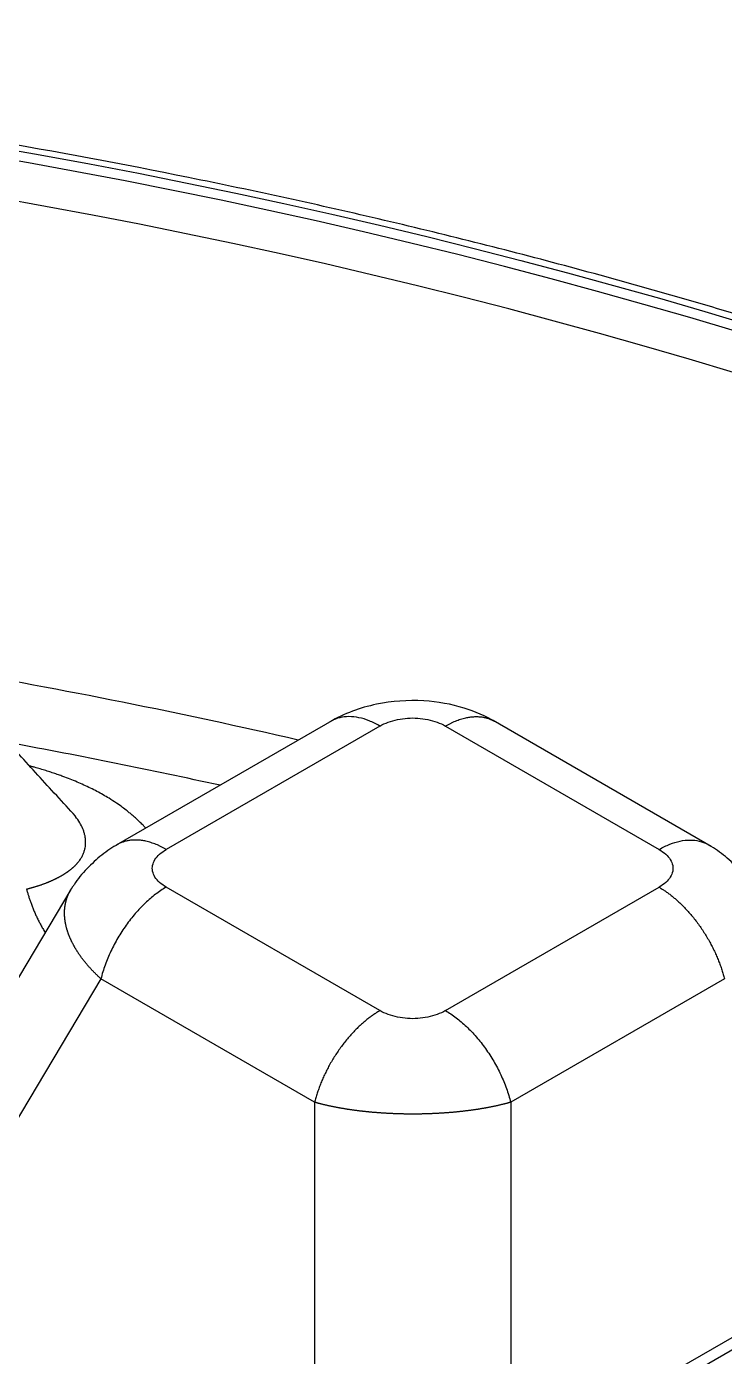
# Model space of a CAD drawing. Header units: millimetres. Extents: x -1286 to 291, y 5350 to 5880.
# Drawn here: x -738.37 to -724.03, y 5640.04 to 5667.37 of the extents above; entities that cross this region are included whole.
import ezdxf

# ---------------------------------------------------------------- set-up
doc = ezdxf.new("R2010")
doc.units = ezdxf.units.MM
doc.layers.add('粗实线层', color=7, linetype='Continuous', lineweight=35)

msp = doc.modelspace()

# ---------------------------------------------------------------- linework, layer by layer
at = {"layer": '粗实线层', "lineweight": 25}
for p, q in [((-732.052, 5653.134, 2078.952), (-736.532, 5650.547, 2078.952)), ((-724.306, 5650.524, 2078.952), (-728.786, 5653.111, 2078.952)), ((-731.111, 5652.997, 2078.952), (-735.503, 5650.462, 2078.952)), ((-729.767, 5652.997, 2078.952), (-725.375, 5650.462, 2078.952)), ((-702.955, 5652.255, 2078.952), (-760.515, 5619.023, 2078.952)), ((-703.931, 5651.947, 2078.952), (-760.854, 5619.082, 2078.952)), ((-737.463, 5649.64, 2078.952), (-741.706, 5642.524, 2078.952)), ((-731.111, 5647.15, 2078.952), (-735.503, 5649.686, 2078.952)), ((-729.767, 5647.15, 2078.952), (-725.375, 5649.686, 2078.952)), ((-736.847, 5647.803, 2078.952), (-740.91, 5640.99, 2078.952)), ((-732.455, 5645.267, 2078.952), (-736.847, 5647.803, 2078.952)), ((-724.031, 5647.803, 2078.952), (-728.423, 5645.267, 2078.952)), ((-732.455, 5645.267, 2078.952), (-732.455, 5636.109, 2078.952)), ((-728.423, 5645.267, 2078.952), (-728.423, 5637.806, 2078.952))]:
    msp.add_line(p, q, dxfattribs=at)
for centre, major_axis, start_param, end_param in [((-768.103, 5619.466, 2078.952), (-100.442, 0), 3.785475, 5.293246), ((-768.103, 5619.466, 2078.952), (101.531, 0), 5.605815, 8.437063), ((-768.103, 5619.233, 2078.952), (-100.141, 0), 3.887194, 5.293246), ((-768.103, 5617.393, 2078.952), (-100.022, 0), 3.458305, 5.293002), ((-763.839, 5617.004, 2078.952), (-86.224, 0), 3.928397, 5.496381), ((-763.839, 5616.564, 2078.952), (-85.581, 0), 3.942751, 5.482027), ((-763.839, 5607.835, 2078.952), (83.696, 0), 1.190736, 1.282911), ((-763.839, 5607.157, 2078.952), (82.706, 0), 1.206839, 1.26188)]:
    msp.add_ellipse(centre, major_axis=major_axis, ratio=0.57735, start_param=start_param, end_param=end_param, dxfattribs=at)
msp.add_ellipse((-763.839, 5617.004, 2078.952), major_axis=(-86.564, 0), ratio=0.57735, dxfattribs=at)
for points, knots in [([(-676.121, 5644.649, 2078.952), (-676.697, 5645.353, 2078.952), (-677.992, 5646.855, 2078.952), (-680.168, 5649.105, 2078.952), (-682.624, 5651.4, 2078.952), (-685.26, 5653.627, 2078.952), (-688.069, 5655.782, 2078.952), (-691.044, 5657.86, 2078.952), (-694.18, 5659.857, 2078.952), (-697.469, 5661.768, 2078.952), (-700.906, 5663.59, 2078.952), (-704.482, 5665.319, 2078.952), (-708.19, 5666.951, 2078.952), (-712.023, 5668.484, 2078.952), (-715.973, 5669.913, 2078.952), (-720.03, 5671.237, 2078.952), (-724.188, 5672.452, 2078.952), (-728.436, 5673.555, 2078.952), (-732.767, 5674.546, 2078.952), (-737.172, 5675.42, 2078.952), (-741.64, 5676.178, 2078.952), (-746.164, 5676.817, 2078.952), (-750.733, 5677.336, 2078.952), (-755.338, 5677.734, 2078.952), (-759.969, 5678.01, 2078.952), (-764.618, 5678.163, 2078.952), (-769.273, 5678.194, 2078.952), (-773.927, 5678.101, 2078.952), (-778.568, 5677.886, 2078.952), (-783.187, 5677.549, 2078.952), (-787.775, 5677.09, 2078.952), (-792.322, 5676.511, 2078.952), (-796.819, 5675.812, 2078.952), (-801.257, 5674.995, 2078.952), (-805.625, 5674.062, 2078.952), (-809.916, 5673.015, 2078.952), (-814.12, 5671.855, 2078.952), (-818.226, 5670.583, 2078.952), (-821.582, 5669.439, 2078.952), (-823.54, 5668.696, 2078.952), (-824.194, 5668.441, 2078.952)], [0, 0, 0, 0, 0.023116, 0.049862, 0.076616, 0.103375, 0.130139, 0.156905, 0.183673, 0.210441, 0.237209, 0.263975, 0.290741, 0.317505, 0.344268, 0.371029, 0.397789, 0.424548, 0.451305, 0.478061, 0.504816, 0.53157, 0.558323, 0.585076, 0.611828, 0.63858, 0.665332, 0.692084, 0.718836, 0.745588, 0.77234, 0.799094, 0.825848, 0.852603, 0.879359, 0.906116, 0.932874, 0.959634, 0.986396, 1, 1, 1, 1]), ([(-681.13, 5632.515, 2078.952), (-681.332, 5632.889, 2078.952), (-681.995, 5634.054, 2078.952), (-683.298, 5635.973, 2078.952), (-685.046, 5638.261, 2078.952), (-686.996, 5640.494, 2078.952), (-689.131, 5642.669, 2078.952), (-691.449, 5644.779, 2078.952), (-693.944, 5646.82, 2078.952), (-696.61, 5648.786, 2078.952), (-699.439, 5650.673, 2078.952), (-702.425, 5652.476, 2078.952), (-705.561, 5654.191, 2078.952), (-708.838, 5655.813, 2078.952), (-712.249, 5657.339, 2078.952), (-715.786, 5658.765, 2078.952), (-719.439, 5660.088, 2078.952), (-723.199, 5661.305, 2078.952), (-727.059, 5662.412, 2078.952), (-731.007, 5663.408, 2078.952), (-735.035, 5664.289, 2078.952), (-739.133, 5665.054, 2078.952), (-743.291, 5665.701, 2078.952), (-747.499, 5666.228, 2078.952), (-751.747, 5666.635, 2078.952), (-756.023, 5666.919, 2078.952), (-760.319, 5667.081, 2078.952), (-764.623, 5667.12, 2078.952), (-768.925, 5667.036, 2078.952), (-773.215, 5666.83, 2078.952), (-777.483, 5666.501, 2078.952), (-781.717, 5666.05, 2078.952), (-785.907, 5665.479, 2078.952), (-790.045, 5664.789, 2078.952), (-794.118, 5663.982, 2078.952), (-798.118, 5663.058, 2078.952), (-802.035, 5662.022, 2078.952), (-805.86, 5660.875, 2078.952), (-809.582, 5659.619, 2078.952), (-813.194, 5658.258, 2078.952), (-816.685, 5656.795, 2078.952), (-820.049, 5655.233, 2078.952), (-822.936, 5653.751, 2078.952), (-824.679, 5652.779, 2078.952), (-825.376, 5652.376, 2078.952)], [0, 0, 0, 0, 0.01138, 0.035611, 0.059864, 0.084135, 0.108421, 0.132719, 0.157024, 0.181336, 0.20565, 0.229966, 0.254282, 0.278597, 0.302911, 0.327222, 0.351532, 0.375839, 0.400144, 0.424446, 0.448747, 0.473047, 0.497345, 0.521641, 0.545937, 0.570232, 0.594526, 0.61882, 0.643114, 0.667408, 0.691703, 0.715998, 0.740295, 0.764592, 0.788891, 0.813192, 0.837495, 0.8618, 0.886107, 0.910417, 0.934729, 0.959044, 0.983362, 1, 1, 1, 1]), ([(-728.736, 5653.082, 2078.952), (-728.939, 5653.2, 2078.952), (-729.397, 5653.402, 2078.952), (-730.243, 5653.555, 2078.952), (-731.049, 5653.497, 2078.952), (-731.695, 5653.31, 2078.952), (-731.997, 5653.167, 2078.952), (-732.142, 5653.082, 2078.952)], [0, 0, 0, 0, 0.20404, 0.436738, 0.701679, 0.846878, 1, 1, 1, 1]), ([(-731.111, 5652.997, 2078.952), (-731.184, 5653.04, 2078.952), (-731.258, 5653.076, 2078.952), (-731.403, 5653.133, 2078.952), (-731.474, 5653.155, 2078.952), (-731.614, 5653.184, 2078.952), (-731.682, 5653.191, 2078.952), (-731.814, 5653.191, 2078.952), (-731.877, 5653.184, 2078.952), (-731.996, 5653.154, 2078.952), (-732.053, 5653.132, 2078.952), (-732.109, 5653.101, 2078.952), (-732.113, 5653.099, 2078.952), (-732.116, 5653.097, 2078.952)], [0, 0, 0, 0, 0.19719, 0.19719, 0.39438, 0.39438, 0.59157, 0.59157, 0.78876, 0.78876, 0.98595, 0.98595, 1, 1, 1, 1]), ([(-735.923, 5650.895, 2078.952), (-735.927, 5650.9, 2078.952), (-735.948, 5650.923, 2078.952), (-735.981, 5650.958, 2078.952), (-736.02, 5650.999, 2078.952), (-736.054, 5651.032, 2078.952), (-736.088, 5651.064, 2078.952), (-736.121, 5651.095, 2078.952), (-736.154, 5651.124, 2078.952), (-736.186, 5651.152, 2078.952), (-736.217, 5651.179, 2078.952), (-736.248, 5651.204, 2078.952), (-736.277, 5651.229, 2078.952), (-736.329, 5651.269, 2078.952), (-736.41, 5651.331, 2078.952), (-736.533, 5651.419, 2078.952), (-736.666, 5651.505, 2078.952), (-736.801, 5651.584, 2078.952), (-736.928, 5651.654, 2078.952), (-737.06, 5651.721, 2078.952), (-737.196, 5651.785, 2078.952), (-737.335, 5651.847, 2078.952), (-737.479, 5651.906, 2078.952), (-737.592, 5651.949, 2078.952), (-737.674, 5651.979, 2078.952), (-737.722, 5651.996, 2078.952), (-737.771, 5652.013, 2078.952), (-737.822, 5652.03, 2078.952), (-737.873, 5652.048, 2078.952), (-737.926, 5652.065, 2078.952), (-737.981, 5652.082, 2078.952), (-738.036, 5652.099, 2078.952), (-738.093, 5652.116, 2078.952), (-738.151, 5652.133, 2078.952), (-738.211, 5652.149, 2078.952), (-738.264, 5652.164, 2078.952), (-738.297, 5652.173, 2078.952), (-738.31, 5652.176, 2078.952)], [0, 0, 0, 0, 0.00868, 0.040757, 0.061711, 0.081971, 0.101537, 0.120412, 0.138596, 0.156089, 0.172894, 0.18901, 0.204439, 0.219181, 0.267498, 0.326312, 0.395554, 0.448043, 0.50066, 0.553405, 0.606271, 0.659242, 0.712303, 0.765466, 0.782159, 0.799173, 0.816507, 0.834162, 0.852138, 0.870434, 0.88905, 0.907987, 0.927243, 0.946817, 0.96671, 0.986921, 1, 1, 1, 1]), ([(-738.375, 5649.647, 2078.952), (-738.366, 5649.649, 2078.952), (-738.349, 5649.653, 2078.952), (-738.325, 5649.66, 2078.952), (-738.3, 5649.666, 2078.952), (-738.276, 5649.673, 2078.952), (-738.252, 5649.68, 2078.952), (-738.228, 5649.687, 2078.952), (-738.205, 5649.694, 2078.952), (-738.182, 5649.701, 2078.952), (-738.159, 5649.708, 2078.952), (-738.137, 5649.715, 2078.952), (-738.114, 5649.722, 2078.952), (-738.092, 5649.73, 2078.952), (-738.071, 5649.737, 2078.952), (-738.049, 5649.745, 2078.952), (-738.028, 5649.753, 2078.952), (-738.007, 5649.76, 2078.952), (-737.987, 5649.768, 2078.952), (-737.967, 5649.776, 2078.952), (-737.947, 5649.784, 2078.952), (-737.927, 5649.792, 2078.952), (-737.908, 5649.8, 2078.952), (-737.889, 5649.808, 2078.952), (-737.87, 5649.816, 2078.952), (-737.851, 5649.825, 2078.952), (-737.833, 5649.833, 2078.952), (-737.815, 5649.841, 2078.952), (-737.798, 5649.849, 2078.952), (-737.78, 5649.858, 2078.952), (-737.763, 5649.866, 2078.952), (-737.747, 5649.875, 2078.952), (-737.73, 5649.883, 2078.952), (-737.714, 5649.892, 2078.952), (-737.698, 5649.9, 2078.952), (-737.682, 5649.909, 2078.952), (-737.667, 5649.917, 2078.952), (-737.652, 5649.926, 2078.952), (-737.637, 5649.935, 2078.952), (-737.623, 5649.943, 2078.952), (-737.609, 5649.952, 2078.952), (-737.595, 5649.961, 2078.952), (-737.581, 5649.969, 2078.952), (-737.568, 5649.978, 2078.952), (-737.554, 5649.987, 2078.952), (-737.542, 5649.996, 2078.952), (-737.529, 5650.004, 2078.952), (-737.517, 5650.013, 2078.952), (-737.505, 5650.022, 2078.952), (-737.493, 5650.031, 2078.952), (-737.481, 5650.039, 2078.952), (-737.47, 5650.048, 2078.952), (-737.459, 5650.057, 2078.952), (-737.448, 5650.065, 2078.952), (-737.438, 5650.074, 2078.952), (-737.428, 5650.083, 2078.952), (-737.418, 5650.092, 2078.952), (-737.408, 5650.1, 2078.952), (-737.399, 5650.109, 2078.952), (-737.389, 5650.118, 2078.952), (-737.38, 5650.126, 2078.952), (-737.372, 5650.135, 2078.952), (-737.363, 5650.143, 2078.952), (-737.355, 5650.152, 2078.952), (-737.347, 5650.161, 2078.952), (-737.339, 5650.169, 2078.952), (-737.332, 5650.178, 2078.952), (-737.311, 5650.202, 2078.952), (-737.279, 5650.244, 2078.952), (-737.241, 5650.304, 2078.952), (-737.211, 5650.366, 2078.952), (-737.187, 5650.428, 2078.952), (-737.171, 5650.492, 2078.952), (-737.162, 5650.557, 2078.952), (-737.16, 5650.622, 2078.952), (-737.164, 5650.688, 2078.952), (-737.176, 5650.754, 2078.952), (-737.194, 5650.821, 2078.952), (-737.226, 5650.906, 2078.952), (-737.28, 5651.012, 2078.952), (-737.359, 5651.127, 2078.952), (-737.419, 5651.2, 2078.952), (-737.446, 5651.23, 2078.952)], [0, 0, 0, 0, 0.008878, 0.01771, 0.026498, 0.03524, 0.043936, 0.052587, 0.061191, 0.069748, 0.078258, 0.086721, 0.095137, 0.103504, 0.111823, 0.120094, 0.128316, 0.136488, 0.144612, 0.152685, 0.160708, 0.168681, 0.176603, 0.184473, 0.192293, 0.200061, 0.207776, 0.21544, 0.223051, 0.230609, 0.238114, 0.245565, 0.252963, 0.260306, 0.267595, 0.27483, 0.282009, 0.289134, 0.296203, 0.303216, 0.310174, 0.317075, 0.32392, 0.330708, 0.337439, 0.344113, 0.350729, 0.357288, 0.363789, 0.370232, 0.376617, 0.382943, 0.38921, 0.395419, 0.401568, 0.407659, 0.413689, 0.419661, 0.425573, 0.431424, 0.437216, 0.442948, 0.448619, 0.454231, 0.459781, 0.465271, 0.470701, 0.47607, 0.511674, 0.546733, 0.581266, 0.615292, 0.648832, 0.681907, 0.714542, 0.746763, 0.7786, 0.810083, 0.841248, 0.898445, 0.956928, 1, 1, 1, 1]), ([(-725.375, 5650.462, 2078.952), (-725.302, 5650.504, 2078.952), (-725.228, 5650.54, 2078.952), (-725.083, 5650.597, 2078.952), (-725.012, 5650.619, 2078.952), (-724.872, 5650.648, 2078.952), (-724.804, 5650.655, 2078.952), (-724.672, 5650.655, 2078.952), (-724.609, 5650.648, 2078.952), (-724.49, 5650.618, 2078.952), (-724.434, 5650.596, 2078.952), (-724.376, 5650.564, 2078.952), (-724.37, 5650.561, 2078.952), (-724.365, 5650.558, 2078.952)], [0, 0, 0, 0, 0.195853, 0.195853, 0.391706, 0.391706, 0.587559, 0.587559, 0.783411, 0.783411, 0.979264, 0.979264, 1, 1, 1, 1]), ([(-736.49, 5650.571, 2078.952), (-736.609, 5650.504, 2078.952), (-736.838, 5650.352, 2078.952), (-737.143, 5650.067, 2078.952), (-737.338, 5649.846, 2078.952), (-737.41, 5649.716, 2078.952), (-737.416, 5649.705, 2078.952)], [0, 0, 0, 0, 0.310333, 0.634059, 0.969203, 1, 1, 1, 1]), ([(-723.462, 5649.705, 2078.952), (-723.468, 5649.716, 2078.952), (-723.54, 5649.846, 2078.952), (-723.736, 5650.067, 2078.952), (-724.041, 5650.352, 2078.952), (-724.27, 5650.504, 2078.952), (-724.388, 5650.571, 2078.952)], [0, 0, 0, 0, 0.030884, 0.365978, 0.689663, 1, 1, 1, 1]), ([(-736.847, 5647.803, 2078.952), (-736.853, 5647.808, 2078.952), (-736.865, 5647.819, 2078.952), (-736.882, 5647.835, 2078.952), (-736.9, 5647.852, 2078.952), (-736.917, 5647.868, 2078.952), (-736.934, 5647.884, 2078.952), (-736.95, 5647.901, 2078.952), (-736.967, 5647.917, 2078.952), (-736.983, 5647.934, 2078.952), (-737, 5647.95, 2078.952), (-737.016, 5647.967, 2078.952), (-737.031, 5647.984, 2078.952), (-737.047, 5648, 2078.952), (-737.062, 5648.017, 2078.952), (-737.078, 5648.034, 2078.952), (-737.093, 5648.051, 2078.952), (-737.107, 5648.067, 2078.952), (-737.122, 5648.084, 2078.952), (-737.136, 5648.101, 2078.952), (-737.151, 5648.118, 2078.952), (-737.164, 5648.135, 2078.952), (-737.178, 5648.152, 2078.952), (-737.192, 5648.169, 2078.952), (-737.205, 5648.186, 2078.952), (-737.218, 5648.203, 2078.952), (-737.231, 5648.22, 2078.952), (-737.244, 5648.237, 2078.952), (-737.256, 5648.254, 2078.952), (-737.269, 5648.271, 2078.952), (-737.281, 5648.289, 2078.952), (-737.293, 5648.306, 2078.952), (-737.304, 5648.323, 2078.952), (-737.316, 5648.34, 2078.952), (-737.327, 5648.357, 2078.952), (-737.338, 5648.374, 2078.952), (-737.349, 5648.392, 2078.952), (-737.359, 5648.409, 2078.952), (-737.37, 5648.426, 2078.952), (-737.38, 5648.443, 2078.952), (-737.39, 5648.46, 2078.952), (-737.399, 5648.478, 2078.952), (-737.409, 5648.495, 2078.952), (-737.418, 5648.512, 2078.952), (-737.427, 5648.529, 2078.952), (-737.436, 5648.546, 2078.952), (-737.444, 5648.564, 2078.952), (-737.452, 5648.581, 2078.952), (-737.46, 5648.598, 2078.952), (-737.468, 5648.615, 2078.952), (-737.476, 5648.632, 2078.952), (-737.483, 5648.649, 2078.952), (-737.49, 5648.666, 2078.952), (-737.497, 5648.683, 2078.952), (-737.504, 5648.7, 2078.952), (-737.51, 5648.717, 2078.952), (-737.517, 5648.734, 2078.952), (-737.523, 5648.751, 2078.952), (-737.528, 5648.768, 2078.952), (-737.534, 5648.785, 2078.952), (-737.539, 5648.802, 2078.952), (-737.544, 5648.819, 2078.952), (-737.549, 5648.836, 2078.952), (-737.553, 5648.852, 2078.952), (-737.558, 5648.869, 2078.952), (-737.562, 5648.886, 2078.952), (-737.566, 5648.902, 2078.952), (-737.569, 5648.919, 2078.952), (-737.573, 5648.936, 2078.952), (-737.576, 5648.952, 2078.952), (-737.579, 5648.969, 2078.952), (-737.581, 5648.985, 2078.952), (-737.584, 5649.001, 2078.952), (-737.586, 5649.018, 2078.952), (-737.588, 5649.034, 2078.952), (-737.59, 5649.05, 2078.952), (-737.591, 5649.066, 2078.952), (-737.592, 5649.083, 2078.952), (-737.593, 5649.099, 2078.952), (-737.594, 5649.115, 2078.952), (-737.594, 5649.131, 2078.952), (-737.595, 5649.147, 2078.952), (-737.595, 5649.162, 2078.952), (-737.594, 5649.178, 2078.952), (-737.594, 5649.194, 2078.952), (-737.593, 5649.21, 2078.952), (-737.592, 5649.225, 2078.952), (-737.591, 5649.241, 2078.952), (-737.59, 5649.256, 2078.952), (-737.588, 5649.271, 2078.952), (-737.586, 5649.287, 2078.952), (-737.584, 5649.302, 2078.952), (-737.581, 5649.317, 2078.952), (-737.579, 5649.332, 2078.952), (-737.576, 5649.347, 2078.952), (-737.573, 5649.362, 2078.952), (-737.569, 5649.377, 2078.952), (-737.566, 5649.392, 2078.952), (-737.562, 5649.406, 2078.952), (-737.558, 5649.421, 2078.952), (-737.554, 5649.436, 2078.952), (-737.549, 5649.45, 2078.952), (-737.544, 5649.464, 2078.952), (-737.539, 5649.479, 2078.952), (-737.534, 5649.493, 2078.952), (-737.529, 5649.507, 2078.952), (-737.523, 5649.521, 2078.952), (-737.517, 5649.535, 2078.952), (-737.511, 5649.549, 2078.952), (-737.504, 5649.562, 2078.952), (-737.498, 5649.576, 2078.952), (-737.491, 5649.589, 2078.952), (-737.484, 5649.603, 2078.952), (-737.476, 5649.616, 2078.952), (-737.47, 5649.628, 2078.952), (-737.465, 5649.635, 2078.952), (-737.463, 5649.638, 2078.952)], [0, 0, 0, 0, 0.008831, 0.01766, 0.026489, 0.035316, 0.044142, 0.052968, 0.061791, 0.070614, 0.079436, 0.088257, 0.097077, 0.105895, 0.114713, 0.12353, 0.132346, 0.14116, 0.149974, 0.158787, 0.167599, 0.17641, 0.185221, 0.19403, 0.202838, 0.211646, 0.220453, 0.229259, 0.238065, 0.246869, 0.255673, 0.264476, 0.273278, 0.28208, 0.290881, 0.299681, 0.308481, 0.31728, 0.326078, 0.334876, 0.343673, 0.35247, 0.361266, 0.370061, 0.378856, 0.387651, 0.396445, 0.405238, 0.414031, 0.422824, 0.431616, 0.440408, 0.449199, 0.45799, 0.46678, 0.475571, 0.484361, 0.49315, 0.501939, 0.510728, 0.519517, 0.528306, 0.537094, 0.545882, 0.55467, 0.563457, 0.572245, 0.581032, 0.589819, 0.598606, 0.607393, 0.61618, 0.624967, 0.633753, 0.64254, 0.651327, 0.660113, 0.6689, 0.677686, 0.686473, 0.69526, 0.704046, 0.712833, 0.72162, 0.730407, 0.739194, 0.747982, 0.756769, 0.765557, 0.774345, 0.783133, 0.791921, 0.80071, 0.809498, 0.818288, 0.827077, 0.835867, 0.844657, 0.853447, 0.862238, 0.871029, 0.87982, 0.888612, 0.897404, 0.906197, 0.91499, 0.923784, 0.932578, 0.941373, 0.950168, 0.958963, 0.96776, 0.976556, 0.985354, 0.994152, 1, 1, 1, 1]), ([(-737.463, 5649.638, 2078.952), (-737.463, 5649.64, 2078.952), (-737.459, 5649.645, 2078.952), (-737.453, 5649.656, 2078.952), (-737.445, 5649.669, 2078.952), (-737.436, 5649.681, 2078.952), (-737.428, 5649.694, 2078.952), (-737.422, 5649.702, 2078.952), (-737.419, 5649.705, 2078.952)], [0, 0, 0, 0, 0.064016, 0.25493, 0.445859, 0.636801, 0.827758, 1, 1, 1, 1]), ([(-735.503, 5649.686, 2078.952), (-735.577, 5649.643, 2078.952), (-735.65, 5649.594, 2078.952), (-735.795, 5649.485, 2078.952), (-735.867, 5649.424, 2078.952), (-736.006, 5649.291, 2078.952), (-736.075, 5649.22, 2078.952), (-736.206, 5649.068, 2078.952), (-736.269, 5648.988, 2078.952), (-736.388, 5648.82, 2078.952), (-736.445, 5648.733, 2078.952), (-736.55, 5648.554, 2078.952), (-736.598, 5648.462, 2078.952), (-736.686, 5648.276, 2078.952), (-736.725, 5648.181, 2078.952), (-736.794, 5647.992, 2078.952), (-736.823, 5647.897, 2078.952), (-736.847, 5647.803, 2078.952)], [0, 0, 0, 0, 0.125, 0.125, 0.25, 0.25, 0.375, 0.375, 0.5, 0.5, 0.625, 0.625, 0.75, 0.75, 0.875, 0.875, 1, 1, 1, 1]), ([(-729.767, 5647.15, 2078.952), (-729.694, 5647.108, 2078.952), (-729.62, 5647.059, 2078.952), (-729.475, 5646.949, 2078.952), (-729.404, 5646.888, 2078.952), (-729.264, 5646.755, 2078.952), (-729.196, 5646.684, 2078.952), (-729.065, 5646.532, 2078.952), (-729.002, 5646.452, 2078.952), (-728.882, 5646.285, 2078.952), (-728.826, 5646.198, 2078.952), (-728.721, 5646.018, 2078.952), (-728.672, 5645.926, 2078.952), (-728.585, 5645.74, 2078.952), (-728.545, 5645.645, 2078.952), (-728.477, 5645.456, 2078.952), (-728.447, 5645.361, 2078.952), (-728.423, 5645.267, 2078.952)], [0, 0, 0, 0, 0.125, 0.125, 0.25, 0.25, 0.375, 0.375, 0.5, 0.5, 0.625, 0.625, 0.75, 0.75, 0.875, 0.875, 1, 1, 1, 1]), ([(-728.423, 5645.267, 2078.952), (-728.43, 5645.265, 2078.952), (-728.444, 5645.261, 2078.952), (-728.464, 5645.256, 2078.952), (-728.485, 5645.25, 2078.952), (-728.506, 5645.244, 2078.952), (-728.527, 5645.239, 2078.952), (-728.549, 5645.233, 2078.952), (-728.57, 5645.228, 2078.952), (-728.592, 5645.222, 2078.952), (-728.613, 5645.217, 2078.952), (-728.635, 5645.212, 2078.952), (-728.657, 5645.206, 2078.952), (-728.679, 5645.201, 2078.952), (-728.702, 5645.196, 2078.952), (-728.724, 5645.191, 2078.952), (-728.747, 5645.186, 2078.952), (-728.77, 5645.181, 2078.952), (-728.792, 5645.177, 2078.952), (-728.815, 5645.172, 2078.952), (-728.839, 5645.167, 2078.952), (-728.862, 5645.163, 2078.952), (-728.885, 5645.158, 2078.952), (-728.909, 5645.154, 2078.952), (-728.933, 5645.149, 2078.952), (-728.956, 5645.145, 2078.952), (-728.98, 5645.141, 2078.952), (-729.004, 5645.137, 2078.952), (-729.029, 5645.133, 2078.952), (-729.053, 5645.129, 2078.952), (-729.077, 5645.125, 2078.952), (-729.102, 5645.121, 2078.952), (-729.126, 5645.117, 2078.952), (-729.151, 5645.113, 2078.952), (-729.176, 5645.11, 2078.952), (-729.201, 5645.106, 2078.952), (-729.226, 5645.103, 2078.952), (-729.251, 5645.099, 2078.952), (-729.276, 5645.096, 2078.952), (-729.302, 5645.093, 2078.952), (-729.327, 5645.09, 2078.952), (-729.353, 5645.087, 2078.952), (-729.378, 5645.083, 2078.952), (-729.404, 5645.081, 2078.952), (-729.43, 5645.078, 2078.952), (-729.456, 5645.075, 2078.952), (-729.482, 5645.072, 2078.952), (-729.508, 5645.069, 2078.952), (-729.534, 5645.067, 2078.952), (-729.56, 5645.064, 2078.952), (-729.586, 5645.062, 2078.952), (-729.612, 5645.059, 2078.952), (-729.639, 5645.057, 2078.952), (-729.665, 5645.055, 2078.952), (-729.692, 5645.053, 2078.952), (-729.718, 5645.051, 2078.952), (-729.745, 5645.049, 2078.952), (-729.772, 5645.047, 2078.952), (-729.799, 5645.045, 2078.952), (-729.825, 5645.043, 2078.952), (-729.852, 5645.042, 2078.952), (-729.879, 5645.04, 2078.952), (-729.906, 5645.038, 2078.952), (-729.933, 5645.037, 2078.952), (-729.96, 5645.036, 2078.952), (-729.987, 5645.034, 2078.952), (-730.014, 5645.033, 2078.952), (-730.042, 5645.032, 2078.952), (-730.069, 5645.031, 2078.952), (-730.096, 5645.03, 2078.952), (-730.123, 5645.029, 2078.952), (-730.151, 5645.028, 2078.952), (-730.178, 5645.027, 2078.952), (-730.205, 5645.027, 2078.952), (-730.233, 5645.026, 2078.952), (-730.26, 5645.025, 2078.952), (-730.287, 5645.025, 2078.952), (-730.315, 5645.025, 2078.952), (-730.342, 5645.024, 2078.952), (-730.37, 5645.024, 2078.952), (-730.397, 5645.024, 2078.952), (-730.424, 5645.024, 2078.952), (-730.452, 5645.024, 2078.952), (-730.479, 5645.024, 2078.952), (-730.507, 5645.024, 2078.952), (-730.534, 5645.024, 2078.952), (-730.562, 5645.025, 2078.952), (-730.589, 5645.025, 2078.952), (-730.616, 5645.025, 2078.952), (-730.644, 5645.026, 2078.952), (-730.671, 5645.027, 2078.952), (-730.698, 5645.027, 2078.952), (-730.726, 5645.028, 2078.952), (-730.753, 5645.029, 2078.952), (-730.78, 5645.03, 2078.952), (-730.808, 5645.031, 2078.952), (-730.835, 5645.032, 2078.952), (-730.862, 5645.033, 2078.952), (-730.889, 5645.034, 2078.952), (-730.916, 5645.036, 2078.952), (-730.943, 5645.037, 2078.952), (-730.97, 5645.038, 2078.952), (-730.997, 5645.04, 2078.952), (-731.024, 5645.041, 2078.952), (-731.051, 5645.043, 2078.952), (-731.078, 5645.045, 2078.952), (-731.105, 5645.047, 2078.952), (-731.131, 5645.049, 2078.952), (-731.158, 5645.051, 2078.952), (-731.185, 5645.053, 2078.952), (-731.211, 5645.055, 2078.952), (-731.238, 5645.057, 2078.952), (-731.264, 5645.059, 2078.952), (-731.291, 5645.062, 2078.952), (-731.317, 5645.064, 2078.952), (-731.343, 5645.067, 2078.952), (-731.369, 5645.069, 2078.952), (-731.395, 5645.072, 2078.952), (-731.421, 5645.075, 2078.952), (-731.447, 5645.078, 2078.952), (-731.473, 5645.08, 2078.952), (-731.499, 5645.083, 2078.952), (-731.524, 5645.086, 2078.952), (-731.55, 5645.09, 2078.952), (-731.575, 5645.093, 2078.952), (-731.601, 5645.096, 2078.952), (-731.626, 5645.099, 2078.952), (-731.651, 5645.103, 2078.952), (-731.676, 5645.106, 2078.952), (-731.701, 5645.11, 2078.952), (-731.726, 5645.113, 2078.952), (-731.751, 5645.117, 2078.952), (-731.775, 5645.121, 2078.952), (-731.8, 5645.125, 2078.952), (-731.824, 5645.129, 2078.952), (-731.849, 5645.133, 2078.952), (-731.873, 5645.137, 2078.952), (-731.897, 5645.141, 2078.952), (-731.921, 5645.145, 2078.952), (-731.945, 5645.149, 2078.952), (-731.969, 5645.154, 2078.952), (-731.992, 5645.158, 2078.952), (-732.016, 5645.163, 2078.952), (-732.039, 5645.167, 2078.952), (-732.062, 5645.172, 2078.952), (-732.085, 5645.177, 2078.952), (-732.108, 5645.181, 2078.952), (-732.131, 5645.186, 2078.952), (-732.154, 5645.191, 2078.952), (-732.176, 5645.196, 2078.952), (-732.198, 5645.201, 2078.952), (-732.221, 5645.206, 2078.952), (-732.243, 5645.211, 2078.952), (-732.265, 5645.217, 2078.952), (-732.286, 5645.222, 2078.952), (-732.308, 5645.227, 2078.952), (-732.33, 5645.233, 2078.952), (-732.351, 5645.238, 2078.952), (-732.372, 5645.244, 2078.952), (-732.393, 5645.25, 2078.952), (-732.414, 5645.256, 2078.952), (-732.434, 5645.261, 2078.952), (-732.448, 5645.265, 2078.952), (-732.455, 5645.267, 2078.952)], [0, 0, 0, 0, 0.006229, 0.012458, 0.018686, 0.024913, 0.031139, 0.037364, 0.043589, 0.049813, 0.056036, 0.062258, 0.06848, 0.074701, 0.080921, 0.087141, 0.09336, 0.099578, 0.105795, 0.112012, 0.118229, 0.124444, 0.130659, 0.136874, 0.143088, 0.149301, 0.155514, 0.161726, 0.167937, 0.174148, 0.180359, 0.186569, 0.192778, 0.198988, 0.205196, 0.211404, 0.217612, 0.223819, 0.230026, 0.236232, 0.242438, 0.248644, 0.254849, 0.261054, 0.267258, 0.273462, 0.279666, 0.285869, 0.292072, 0.298275, 0.304478, 0.31068, 0.316882, 0.323083, 0.329285, 0.335486, 0.341687, 0.347888, 0.354088, 0.360289, 0.366489, 0.372689, 0.378888, 0.385088, 0.391288, 0.397487, 0.403686, 0.409886, 0.416085, 0.422284, 0.428483, 0.434681, 0.44088, 0.447079, 0.453278, 0.459477, 0.465675, 0.471874, 0.478073, 0.484272, 0.49047, 0.496669, 0.502868, 0.509067, 0.515267, 0.521466, 0.527665, 0.533865, 0.540064, 0.546264, 0.552464, 0.558664, 0.564864, 0.571065, 0.577265, 0.583466, 0.589667, 0.595869, 0.60207, 0.608272, 0.614474, 0.620676, 0.626879, 0.633082, 0.639285, 0.645489, 0.651693, 0.657897, 0.664102, 0.670307, 0.676512, 0.682718, 0.688924, 0.695131, 0.701338, 0.707546, 0.713754, 0.719962, 0.726171, 0.73238, 0.73859, 0.7448, 0.751011, 0.757223, 0.763435, 0.769647, 0.77586, 0.782074, 0.788288, 0.794503, 0.800718, 0.806934, 0.813151, 0.819368, 0.825586, 0.831805, 0.838024, 0.844244, 0.850465, 0.856686, 0.862909, 0.869131, 0.875355, 0.881579, 0.887804, 0.89403, 0.900257, 0.906484, 0.912713, 0.918942, 0.925172, 0.931403, 0.937634, 0.943867, 0.9501, 0.956334, 0.96257, 0.968806, 0.975043, 0.981281, 0.987519, 0.993759, 1, 1, 1, 1])]:
    msp.add_open_spline(points, degree=3, knots=knots, dxfattribs=at)
for points, degree in [([(-737.37, 5651.144, 2078.952), (-743.548, 5657.908, 2078.952)], 1), ([(-731.111, 5652.997, 2078.952), (-731.058, 5653.028, 2078.952), (-730.945, 5653.081, 2078.952), (-730.751, 5653.136, 2078.952), (-730.545, 5653.164, 2078.952), (-730.334, 5653.164, 2078.952), (-730.127, 5653.136, 2078.952), (-729.933, 5653.081, 2078.952), (-729.82, 5653.028, 2078.952), (-729.767, 5652.997, 2078.952)], 3), ([(-735.503, 5649.686, 2078.952), (-735.556, 5649.716, 2078.952), (-735.647, 5649.782, 2078.952), (-735.743, 5649.894, 2078.952), (-735.792, 5650.013, 2078.952), (-735.792, 5650.135, 2078.952), (-735.743, 5650.254, 2078.952), (-735.647, 5650.366, 2078.952), (-735.556, 5650.431, 2078.952), (-735.503, 5650.462, 2078.952)], 3), ([(-725.375, 5650.462, 2078.952), (-725.322, 5650.431, 2078.952), (-725.231, 5650.366, 2078.952), (-725.135, 5650.254, 2078.952), (-725.086, 5650.135, 2078.952), (-725.086, 5650.013, 2078.952), (-725.135, 5649.894, 2078.952), (-725.231, 5649.782, 2078.952), (-725.322, 5649.716, 2078.952), (-725.375, 5649.686, 2078.952)], 3), ([(-729.767, 5647.15, 2078.952), (-729.82, 5647.119, 2078.952), (-729.933, 5647.067, 2078.952), (-730.127, 5647.011, 2078.952), (-730.334, 5646.983, 2078.952), (-730.545, 5646.983, 2078.952), (-730.751, 5647.011, 2078.952), (-730.945, 5647.067, 2078.952), (-731.058, 5647.119, 2078.952), (-731.111, 5647.15, 2078.952)], 3)]:
    msp.add_open_spline(points, degree=degree, dxfattribs=at)
for points, weights in [([(-729.767, 5652.997, 2078.952), (-729.391, 5653.215, 2078.952), (-729.036, 5653.255, 2078.952), (-728.762, 5653.097, 2078.952)], [1.10246419878, 1.01640873829, 0.984559105551, 1.00691530058]), ([(-735.503, 5650.462, 2078.952), (-735.882, 5650.68, 2078.952), (-736.239, 5650.72, 2078.952), (-736.514, 5650.558, 2078.952)], [1.10246419878, 1.01582605556, 0.984130282091, 1.00737687837]), ([(-738.375, 5649.647, 2078.952), (-738.299, 5649.35, 2078.952), (-738.171, 5649.047, 2078.952), (-737.995, 5648.757, 2078.952)], [1.10246179054, 1.04767344718, 1.01485741091, 1.00401368171]), ([(-725.375, 5649.686, 2078.952), (-724.747, 5649.323, 2078.952), (-724.236, 5648.607, 2078.952), (-724.031, 5647.803, 2078.952)], [1.10246419878, 0.965844578078, 0.965845267075, 1.10246626578]), ([(-731.111, 5647.15, 2078.952), (-731.739, 5646.787, 2078.952), (-732.25, 5646.071, 2078.952), (-732.455, 5645.267, 2078.952)], [1.10246419878, 0.965844578078, 0.965845267075, 1.10246626578])]:
    msp.add_rational_spline(points, weights, degree=3, dxfattribs=at)

doc.saveas('drawing.dxf')
